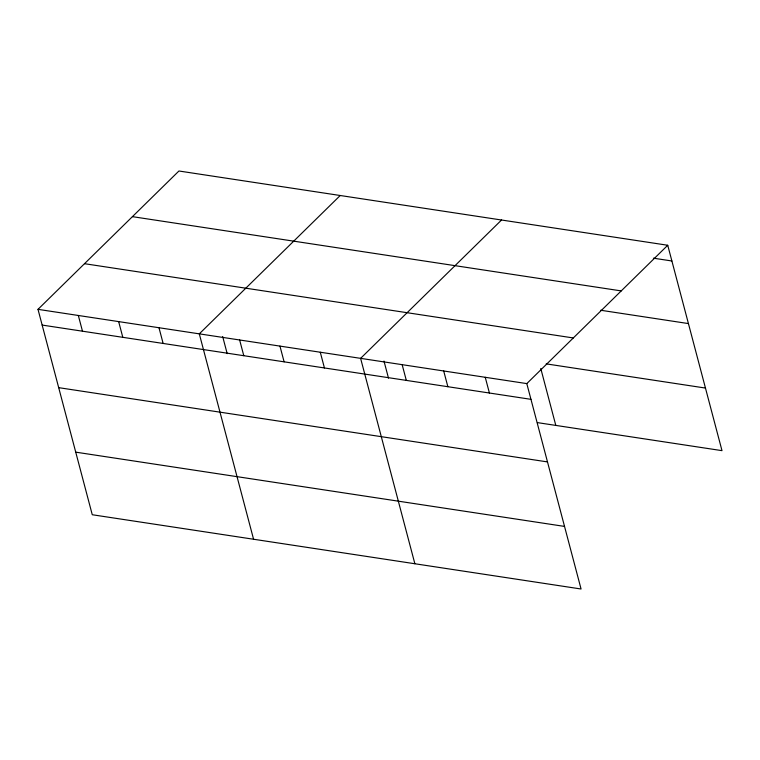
<?xml version="1.0" encoding="UTF-8"?>
<svg xmlns="http://www.w3.org/2000/svg" width="760" height="760" viewBox="0 0 760 760"><rect width="100%" height="100%" fill="white"/><g stroke="black" fill="none" stroke-linecap="round" stroke-linejoin="round"><path stroke-width="1.14" d="M667.736 245.262L526.803 383.601L581.067 589L92.264 514.739L38 309.349L178.932 171L667.736 245.262L722 450.651L537.377 422.608M340.233 195.5L199.3 333.849L253.574 539.248M501.543 220.01L360.61 358.359L414.874 563.758M653.419 258.181L671.887 260.984M132.42 216.648L621.224 290.909M600.714 310.251L688.427 323.579M84.512 263.691L573.306 337.953M546.193 363.869L705.461 388.065M38 309.349L526.803 383.601M42.151 325.071L530.955 399.332M58.691 387.657L547.494 461.918M75.734 452.152L564.528 526.414M540.778 368.505L555.807 425.41M485.25 377.292L489.411 393.015M443.707 370.984L447.858 386.707M402.154 364.667L406.315 380.389M383.981 361.066L388.493 378.138M320.283 352.231L324.434 367.954M279.955 346.104L284.107 361.827M239.628 339.976L243.789 355.699M222.68 336.566L227.183 353.637M158.982 327.721L163.134 343.453M118.655 321.594L122.806 337.326M78.328 315.466L82.479 331.198"/></g></svg>
